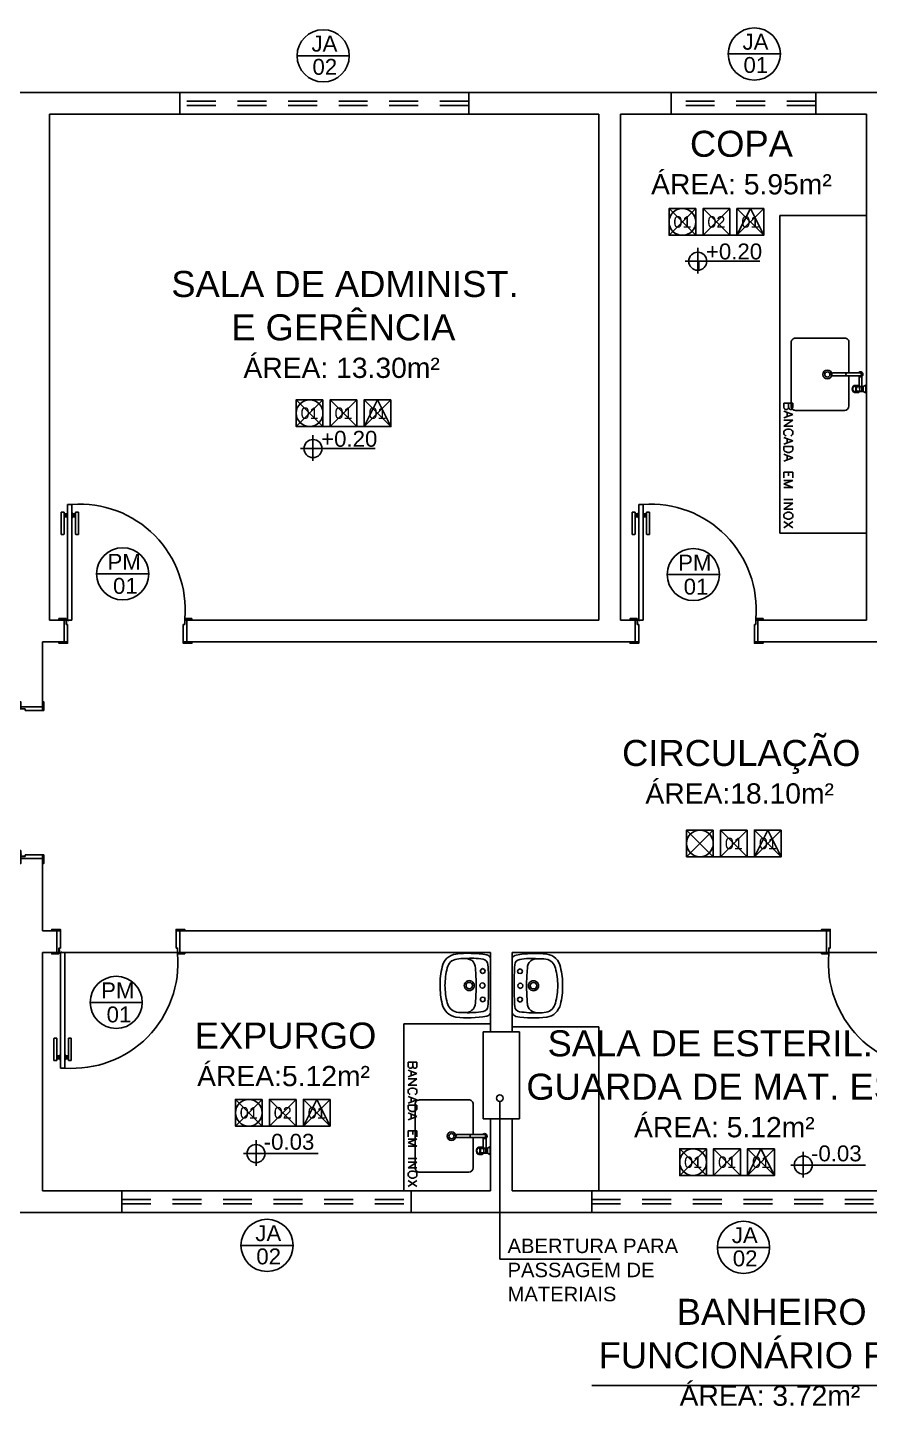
# Model space of a CAD drawing. Header units: millimetres. Extents: x 2125 to 3408, y 1171 to 1686.
# Drawn here: x 2931.75 to 2937.57, y 1525.82 to 1535.48 of the extents above; entities that cross this region are included whole.
import ezdxf
from ezdxf.enums import TextEntityAlignment as Align

# ---------------------------------------------------------------- set-up
doc = ezdxf.new("R2010")
doc.units = ezdxf.units.MM
doc.linetypes.add('CONTORNO_QUADRO_T', pattern=[0.35, 0.2, -0.15])
for name, color, linetype in [('APCOZ', 7, 'Continuous'), ('APCOZ-I', 251, 'Continuous'), ('at_Entity', 7, 'Continuous'), ('cotas', 7, 'Continuous'), ('ESQUADRIA', 3, 'Continuous'), ('ESQUADRIAS', 7, 'Continuous'), ('Esquadrias portas', 7, 'Continuous'), ('JANELA2', 1, 'Continuous'), ('Layout_Equipamentos', 7, 'Continuous'), ('PAREDE', 4, 'Continuous'), ('soleira piso', 7, 'Continuous'), ('TEXTO01', 7, 'Continuous'), ('TEXTO02', 3, 'Continuous'), ('TEXTO03', 2, 'Continuous'), ('TEXTO_ESP_FORRO', 62, 'Continuous'), ('TEXTO_ESP_PAREDES', 10, 'Continuous'), ('TEXTO_ESP_PISO', 150, 'Continuous')]:
    doc.layers.add(name, color=color, linetype=linetype)
doc.styles.add('ARIAL', font='sanss___.ttf')
doc.styles.add('TEXTO1', font='swissko.ttf', dxfattribs={"width": 0.6, "height": 0.1})

# ---------------------------------------------------------------- blocks, each defined once
blk = doc.blocks.new('P80_02')
at = {"layer": 'ESQUADRIAS', "color": 2}
for p, q in [((0.025, 0.075), (0.025, 0.875)), ((0.025, 0.875), (0.055, 0.875)), ((0.055, 0.875), (0.055, 0.075)), ((0.055, 0.075), (0.025, 0.075))]:
    blk.add_line(p, q, dxfattribs=at)
at = {"layer": 'ESQUADRIAS', "color": 3, "linetype": 'Continuous'}
for p, q in [((-0.02, 0.6698), (-0.02, 0.8215)), ((0, 0.8215), (0, 0.6698)), ((0.023, 0.78), (0.023, 0.82)), ((0.057, 0.78), (0.057, 0.82)), ((0.08, 0.8215), (0.08, 0.6698)), ((0.1, 0.6698), (0.1, 0.8215)), ((-0.0035, 0.6668), (-0.0175, 0.6668)), ((0.0835, 0.6668), (0.0975, 0.6668))]:
    blk.add_line(p, q, dxfattribs=at)
at = {"layer": 'ESQUADRIAS', "color": 3}
for p, q in [((0, 0.8215), (-0.02, 0.8215)), ((0, 0.81), (0.023, 0.81)), ((0, 0.8), (0.023, 0.8)), ((0, 0.79), (0.023, 0.79)), ((0.023, 0.82), (0.025, 0.82)), ((0.023, 0.78), (0.025, 0.78)), ((0.057, 0.82), (0.055, 0.82)), ((0.057, 0.78), (0.055, 0.78)), ((0.08, 0.81), (0.057, 0.81)), ((0.08, 0.8), (0.057, 0.8)), ((0.08, 0.79), (0.057, 0.79)), ((0.08, 0.8215), (0.1, 0.8215))]:
    blk.add_line(p, q, dxfattribs=at)
at = {"layer": 'ESQUADRIAS'}
for p, q in [((0.0165, 0.0585), (0.0165, 0.0615)), ((0.0315, 0.0735), (0.0285, 0.0735))]:
    blk.add_line(p, q, dxfattribs=at)
at = {"layer": 'ESQUADRIAS', "color": 3}
for points in [[(0.015, 0.085), (-0.035, 0.085), (-0.035, 0.075), (0.015, 0.075)], [(0.885, 0.085), (0.835, 0.085), (0.835, 0.075), (0.885, 0.075)], [(0.025, -0.075), (0, -0.075), (-0.035, -0.075), (-0.035, -0.085), (0.025, -0.085)], [(0.885, -0.075), (0.825, -0.075), (0.825, -0.085), (0.885, -0.085)]]:
    blk.add_lwpolyline(points, close=True, dxfattribs=at)
at = {"layer": 'ESQUADRIAS', "color": 2}
for points in [[(0.025, 0.045), (0.015, 0.045), (0.015, 0.075), (0, 0.075), (0, -0.075), (0.025, -0.075)], [(0.825, 0.045), (0.835, 0.045), (0.835, 0.075), (0.85, 0.075), (0.85, -0.075), (0.825, -0.075)]]:
    blk.add_lwpolyline(points, close=True, dxfattribs=at)
at = {"layer": 'ESQUADRIAS', "color": 1}
for points in [[(0.016, 0.0705, -0.236068), (0.015, 0.0725), (0.015, 0.07), (0.015, 0.05), (0.016, 0.05)], [(0.0195, 0.074, 0.236068), (0.0175, 0.075), (0.02, 0.075), (0.04, 0.075), (0.04, 0.074)]]:
    blk.add_lwpolyline(points, format="xyb", close=True, dxfattribs=at)
at = {"layer": 'ESQUADRIAS'}
for points in [[(0.0173, 0.0625), (0.0165, 0.0615), (0.016, 0.0615)], [(0.0173, 0.0575), (0.0165, 0.0585), (0.016, 0.0585)], [(0.0173, 0.0596), (0.0175, 0.0596), (0.0175, 0.0575), (0.0173, 0.0575), (0.0173, 0.0625), (0.0175, 0.0625), (0.0175, 0.0604), (0.0173, 0.0604)], [(0.0275, 0.0727), (0.0285, 0.0735), (0.0285, 0.074)], [(0.0304, 0.0727), (0.0304, 0.0725), (0.0325, 0.0725), (0.0325, 0.0727), (0.0275, 0.0727), (0.0275, 0.0725), (0.0296, 0.0725), (0.0296, 0.0727)], [(0.0325, 0.0727), (0.0315, 0.0735), (0.0315, 0.074)]]:
    blk.add_lwpolyline(points, dxfattribs=at)
at = {"layer": 'ESQUADRIAS', "color": 1}
blk.add_circle((0.0175, 0.0725), 0.0025, dxfattribs=at)
at = {"layer": 'ESQUADRIAS'}
blk.add_arc((0.1085, 0.1477), 0.7292, 355.06362, 94.20651, dxfattribs=at)
at = {"layer": 'ESQUADRIAS', "color": 3, "linetype": 'Continuous'}
for centre, start, end in [((-0.017, 0.6698), 180, 260.53768), ((-0.003, 0.6698), 260.53768, 360), ((0.083, 0.6698), 180, 279.46232), ((0.097, 0.6698), 279.46232, 0)]:
    blk.add_arc(centre, 0.003, start, end, dxfattribs=at)
blk = doc.blocks.new('new block2')
at = {"layer": 'ESQUADRIAS', "color": 2}
for p, q in [((-0.09, 1.16), (-0.09, 0.16)), ((-0.09, 1.16), (-0.06, 1.16)), ((-0.06, 0.16), (-0.06, 1.16)), ((-0.09, 0.16), (-0.06, 0.16))]:
    blk.add_line(p, q, dxfattribs=at)
at = {"layer": 'ESQUADRIAS', "color": 3, "linetype": 'Continuous'}
for p, q in [((-0.135, 0.9598), (-0.135, 1.1115)), ((-0.115, 1.1115), (-0.115, 0.9598)), ((-0.092, 1.07), (-0.092, 1.11)), ((-0.058, 1.07), (-0.058, 1.11)), ((-0.035, 1.1115), (-0.035, 0.9598)), ((-0.015, 0.9598), (-0.015, 1.1115)), ((-0.1185, 0.9568), (-0.1325, 0.9568)), ((-0.0315, 0.9568), (-0.0175, 0.9568))]:
    blk.add_line(p, q, dxfattribs=at)
at = {"layer": 'ESQUADRIAS', "color": 3}
for p, q in [((-0.115, 1.1115), (-0.135, 1.1115)), ((-0.115, 1.1), (-0.092, 1.1)), ((-0.115, 1.09), (-0.092, 1.09)), ((-0.115, 1.08), (-0.092, 1.08)), ((-0.092, 1.11), (-0.09, 1.11)), ((-0.092, 1.07), (-0.09, 1.07)), ((-0.058, 1.11), (-0.06, 1.11)), ((-0.058, 1.07), (-0.06, 1.07)), ((-0.035, 1.1), (-0.058, 1.1)), ((-0.035, 1.09), (-0.058, 1.09)), ((-0.035, 1.08), (-0.058, 1.08)), ((-0.035, 1.1115), (-0.015, 1.1115))]:
    blk.add_line(p, q, dxfattribs=at)
at = {"layer": 'ESQUADRIAS'}
for p, q in [((-0.0665, 0.1585), (-0.0635, 0.1585)), ((-0.0515, 0.1435), (-0.0515, 0.1465))]:
    blk.add_line(p, q, dxfattribs=at)
at = {"layer": 'ESQUADRIAS', "color": 3}
for points in [[(-1.12, 0.17), (-1.07, 0.17), (-1.07, 0.16), (-1.12, 0.16)], [(-0.05, 0.17), (0, 0.17), (0, 0.16), (-0.05, 0.16)], [(-1.12, 0.01), (-1.06, 0.01), (-1.06, 0), (-1.12, 0)], [(-0.06, 0.01), (-0.035, 0.01), (0, 0.01), (0, 0), (-0.06, 0)]]:
    blk.add_lwpolyline(points, close=True, dxfattribs=at)
at = {"layer": 'ESQUADRIAS', "color": 2}
for points in [[(-1.06, 0.13), (-1.07, 0.13), (-1.07, 0.16), (-1.085, 0.16), (-1.085, 0.01), (-1.06, 0.01)], [(-0.06, 0.13), (-0.05, 0.13), (-0.05, 0.16), (-0.035, 0.16), (-0.035, 0.01), (-0.06, 0.01)]]:
    blk.add_lwpolyline(points, close=True, dxfattribs=at)
at = {"layer": 'ESQUADRIAS', "color": 1}
for points in [[(-0.0545, 0.159, -0.236068), (-0.0525, 0.16), (-0.055, 0.16), (-0.075, 0.16), (-0.075, 0.159)], [(-0.051, 0.1555, 0.236068), (-0.05, 0.1575), (-0.05, 0.155), (-0.05, 0.135), (-0.051, 0.135)]]:
    blk.add_lwpolyline(points, format="xyb", close=True, dxfattribs=at)
at = {"layer": 'ESQUADRIAS'}
for points in [[(-0.0675, 0.1577), (-0.0665, 0.1585), (-0.0665, 0.159)], [(-0.0654, 0.1577), (-0.0654, 0.1575), (-0.0675, 0.1575), (-0.0675, 0.1577), (-0.0625, 0.1577), (-0.0625, 0.1575), (-0.0646, 0.1575), (-0.0646, 0.1577)], [(-0.0625, 0.1577), (-0.0635, 0.1585), (-0.0635, 0.159)], [(-0.0523, 0.1446), (-0.0525, 0.1446), (-0.0525, 0.1425), (-0.0523, 0.1425), (-0.0523, 0.1475), (-0.0525, 0.1475), (-0.0525, 0.1454), (-0.0523, 0.1454)], [(-0.0523, 0.1475), (-0.0515, 0.1465), (-0.051, 0.1465)], [(-0.0523, 0.1425), (-0.0515, 0.1435), (-0.051, 0.1435)]]:
    blk.add_lwpolyline(points, dxfattribs=at)
at = {"layer": 'ESQUADRIAS', "color": 1}
blk.add_circle((-0.0525, 0.1575), 0.0025, dxfattribs=at)
at = {"layer": 'ESQUADRIAS', "color": 3, "linetype": 'Continuous'}
for centre, start, end in [((-0.132, 0.9598), 180, 260.53768), ((-0.118, 0.9598), 260.53768, 360), ((-0.032, 0.9598), 180, 279.46232), ((-0.018, 0.9598), 279.46232, 0)]:
    blk.add_arc(centre, 0.003, start, end, dxfattribs=at)
at = {"layer": 'Esquadrias portas'}
blk.add_arc((-0.0469, 0.1373), 1.0236, 92.41211, 178.17437, dxfattribs=at)
blk = doc.blocks.new('new block4')
at = {"layer": 'TEXTO01'}
h = blk.add_hatch(dxfattribs=at)
h.set_pattern_fill('ANGLE', color=256)
h.set_pattern_definition([(0, (-2260.456, -913.906), (0, 6.985), [5.08, -1.905]), (90, (-2260.456, -913.906), (-6.985, 4e-16), [5.08, -1.905])])
h.paths.add_polyline_path([(0, 0), (0, -0.0624, 0.414214), (0.0624, 0)])
h.paths.add_polyline_path([(0, 0), (0, 0.0624, 0.414214), (-0.0624, 0)])
for q in [(-0.0862, 0), (0, 0.093), (0.4292, 0), (0, -0.0852)]:
    blk.add_line((0, 0), q, dxfattribs=at)
blk.add_circle((0, 0), 0.0624, dxfattribs=at)
blk = doc.blocks.new('new block12')
at = {"layer": 'at_Entity', "color": 0}
for p, q in [((-0.1904, 0), (0, 0)), ((-0.1143, 0.055), (-0.1079, 0.0656)), ((-0.1079, 0.0423), (-0.1143, 0.055)), ((-0.1079, 0.0656), (-0.0973, 0.0719)), ((-0.0973, 0.036), (-0.1079, 0.0423)), ((-0.0973, 0.0719), (-0.0846, 0.0656)), ((-0.0846, 0.0423), (-0.0973, 0.036)), ((-0.0846, 0.0656), (-0.0804, 0.055)), ((-0.0804, 0.055), (-0.0846, 0.0423)), ((-0.0635, 0), (0.1248, 0)), ((0, 0), (0.1926, 0)), ((0.0825, 0.055), (0.0868, 0.0656)), ((0.0868, 0.0423), (0.0825, 0.055)), ((0.0868, 0.0656), (0.0995, 0.0719)), ((0.0995, 0.036), (0.0868, 0.0423)), ((0.0995, 0.0719), (0.11, 0.0656)), ((0.11, 0.0423), (0.0995, 0.036)), ((0.11, 0.0656), (0.1164, 0.055)), ((0.1164, 0.055), (0.11, 0.0423))]:
    blk.add_line(p, q, dxfattribs=at)
for centre, radius, start, end in [((-0.1037, 0.2192), 0.1175, 102.51398, 169.94425), ((-0.1021, 0.2163), 0.0847, 102.94607, 167.28087), ((-0.0119, -0.1249), 0.4735, 88.69805, 104.42194), ((0.0138, -0.2613), 0.5766, 91.35244, 103.5038), ((0.0099, -0.1255), 0.4741, 75.63679, 91.34148), ((-0.0133, -0.2572), 0.5725, 76.4579, 88.69664), ((0.1052, 0.222), 0.0784, 8.41938, 78.38368), ((0.1075, 0.2249), 0.1107, 7.71962, 79.59246), ((0.5296, 0.1532), 0.7539, 173.41338, 189.69292), ((0.1228, 0.188), 0.311, 171.32208, 181.82646), ((-0.1329, 0.1882), 0.3189, 357.99462, 8.16964), ((-0.5309, 0.1535), 0.7531, 350.27914, 6.57653), ((0.4249, 0.1494), 0.6136, 177.32306, 189.24154), ((-0.1166, 0.1739), 0.0716, 176.60246, 219.59969), ((-0.1209, 0.1714), 0.0667, 220.34381, 269.44866), ((0.0021, 1.5743), 1.4748, 265.18956, 269.93912), ((-0.0011, 0.1471), 0.0349, 150.00315, 209.99685), ((-0.0011, 0.1471), 0.0349, 90, 149.99293), ((-0.0011, 0.1471), 0.0349, 209.99676, 269.99928), ((-0.0011, 0.1471), 0.0222, 90, 180), ((-0.0011, 0.1471), 0.0222, 180, 270), ((-0.0011, 0.1471), 0.0349, 29.99676, 89.99928), ((-0.0011, 0.1471), 0.0222, 360, 90), ((-0.0011, 0.1471), 0.0222, 270.00968, 360), ((-0.0011, 0.1471), 0.0349, 270, 329.99293), ((-0.001, 1.4521), 1.3526, 270.02076, 275.09507), ((-0.0011, 0.1471), 0.0349, 330.00315, 29.99685), ((0.1226, 0.1679), 0.0631, 266.77318, 320.7547), ((0.1078, 0.1732), 0.0781, 324.65246, 2.83944), ((-0.2623, 0.1317), 0.4504, 349.78202, 5.79718), ((-0.1647, 0.0446), 0.0522, 200.54167, 238.93005), ((-0.1427, 0.0567), 0.0385, 188.75581, 265.61268), ((-0.0074, 1.7284), 1.7156, 265.3753, 270.21026), ((-0.0011, 0.0561), 0.018, 150.01278, 209.98722), ((-0.0011, 0.0561), 0.018, 90, 150.03984), ((-0.0011, 0.0561), 0.018, 210.01908, 270.03665), ((-0.001, 0.0561), 0.018, 30.01908, 90.03665), ((-0.0011, 0.0561), 0.018, 270, 330.03984), ((-0.0011, 1.8918), 1.879, 270, 274.41438), ((-0.0011, 0.0561), 0.018, 330.01278, 29.98722), ((0.1414, 0.0585), 0.0402, 273.11398, 350.39284), ((0.1736, 0.034), 0.0386, 297.86727, 348.56925)]:
    blk.add_arc(centre, radius, start, end, dxfattribs=at)
blk = doc.blocks.new('Esp_Pis_Par_For_Esc100')
at = {"layer": 'DEFPOINTS'}
for p, q in [((0, 0.37), (0.37, 0)), ((0.37, 0.37), (0, 0)), ((0.47, 0.37), (0.84, 0)), ((0.84, 0.37), (0.47, 0)), ((0.94, 0.37), (1.31, 0)), ((1.31, 0.37), (0.94, 0)), ((0.47, 0), (0.37, 0)), ((0.94, 0), (0.84, 0))]:
    blk.add_line(p, q, dxfattribs=at)
for points in [[(0.37, 0.37), (0.37, 0), (0, 0), (0, 0.37)], [(1.31, 0.37), (1.31, 0), (0.94, 0), (0.94, 0.37)]]:
    blk.add_lwpolyline(points, close=True, dxfattribs=at)
at = {"layer": 'TEXTO_ESP_FORRO'}
blk.add_lwpolyline([(0.94, 0), (1.125, 0.37), (1.31, 0)], close=True, dxfattribs=at)
at = {"layer": 'TEXTO_ESP_PAREDES'}
blk.add_lwpolyline([(0.84, 0.37), (0.84, 0), (0.47, 0), (0.47, 0.37)], close=True, dxfattribs=at)
at = {"layer": 'TEXTO_ESP_PISO'}
blk.add_circle((0.185, 0.185), 0.185, dxfattribs=at)
at = {"layer": 'TEXTO_ESP_FORRO', "color": 3, "linetype": 'ByBlock', "style": 'ARIAL', "text_generation_flag": 6}
blk.add_attdef('FOR', text='', height=0.16, rotation=180, dxfattribs=at).set_placement((1.125, 0.185), align=Align.MIDDLE_CENTER)
at = {"layer": 'TEXTO_ESP_PAREDES', "color": 3, "linetype": 'ByBlock', "ltscale": 0.0001, "style": 'ARIAL', "text_generation_flag": 6}
blk.add_attdef('PAR', text='', height=0.16, rotation=180, dxfattribs=at).set_placement((0.655, 0.185), align=Align.MIDDLE_CENTER)
at = {"layer": 'TEXTO_ESP_PISO', "color": 3, "linetype": 'ByBlock', "style": 'ARIAL', "text_generation_flag": 6}
blk.add_attdef('PIS', text='', height=0.16, rotation=180, dxfattribs=at).set_placement((0.185, 0.185), align=Align.MIDDLE_CENTER)

msp = doc.modelspace()

# ---------------------------------------------------------------- hatches: boundary and pattern name
at = {"layer": 'TEXTO01'}
h = msp.add_hatch(dxfattribs=at)
h.set_pattern_fill('ANGLE', color=256)
h.set_pattern_definition([(0, (649.8535, 645.468), (0, 6.985), [5.08, -1.905]), (90, (649.8535, 645.468), (-6.985, 4e-16), [5.08, -1.905])])
h.paths.add_polyline_path([(2935.0338, 1528.0735, 1), (2934.9882, 1528.0735, 1)])

# ---------------------------------------------------------------- linework, layer by layer
for p in [(2935.0114, 1528.0506), (2935.7071, 1526.9599)]:
    msp.add_line(p, (2935.0114, 1526.9599))
for points in [[(2909.9467, 1523.431), (2907.7936, 1523.431), (2907.7936, 1535.031), (2941.0467, 1535.031), (2941.0467, 1525.831), (2938.1967, 1525.831), (2938.1967, 1527.281)], [(2909.9467, 1523.431), (2907.7936, 1523.431), (2907.7936, 1535.031), (2941.0467, 1535.031), (2941.0467, 1519.631), (2920.0967, 1519.631), (2920.0967, 1525.431), (2909.9467, 1525.431), (2909.9467, 1523.431)]]:
    msp.add_lwpolyline(points)
at = {"layer": 'APCOZ'}
for p, q in [((2937.4919, 1533.0911), (2937.3209, 1533.0911)), ((2937.4919, 1533.0711), (2937.3209, 1533.0711)), ((2937.496, 1533.067), (2937.496, 1533.0023)), ((2937.516, 1533.067), (2937.516, 1532.9972)), ((2937.4669, 1533.0046), (2937.4886, 1533.0046)), ((2937.5252, 1532.9972), (2937.516, 1532.9972)), ((2937.5252, 1532.9972), (2937.5467, 1533.008)), ((2937.4669, 1532.9546), (2937.4886, 1532.9546)), ((2937.5252, 1532.962), (2937.5011, 1532.962)), ((2937.5252, 1532.962), (2937.5467, 1532.9512)), ((2934.8919, 1527.8208), (2934.7209, 1527.8208)), ((2934.8919, 1527.8008), (2934.7209, 1527.8008)), ((2934.896, 1527.7968), (2934.896, 1527.732)), ((2934.916, 1527.7968), (2934.916, 1527.7269)), ((2934.8669, 1527.7343), (2934.8886, 1527.7343)), ((2934.8669, 1527.6843), (2934.8886, 1527.6843)), ((2934.9252, 1527.6917), (2934.9011, 1527.6917)), ((2934.9252, 1527.7269), (2934.916, 1527.7269)), ((2934.9252, 1527.7269), (2934.9467, 1527.7377)), ((2934.9252, 1527.6917), (2934.9467, 1527.681))]:
    msp.add_line(p, q, dxfattribs=at)
at = {"layer": 'APCOZ', "linetype": 'Continuous'}
for points in [[(2937.4665, 1533.0046, 0), (2937.4633, 1533.0041, 0), (2937.4603, 1533.0027, 0), (2937.4574, 1533.0006, 0), (2937.4549, 1532.9978, 0), (2937.4528, 1532.9945, 0), (2937.4511, 1532.9906, 0), (2937.45, 1532.9863, 0), (2937.4494, 1532.9819, 0), (2937.4494, 1532.9773, 0), (2937.45, 1532.9729, 0), (2937.4511, 1532.9686, 0), (2937.4528, 1532.9648, 0), (2937.4549, 1532.9614, 0), (2937.4574, 1532.9586, 0), (2937.4603, 1532.9565, 0), (2937.4633, 1532.9551, 0), (2937.4665, 1532.9546, 0)], [(2937.496, 1533.0023, 0), (2937.4946, 1533.0031, 0), (2937.4931, 1533.0038, 0), (2937.4916, 1533.0042, 0), (2937.4901, 1533.0045, 0), (2937.4886, 1533.0046, 0)], [(2937.4886, 1532.9546, 0), (2937.4913, 1532.9549, 0), (2937.494, 1532.9558, 0), (2937.4966, 1532.9574, 0), (2937.499, 1532.9594, 0), (2937.5011, 1532.962, 0)], [(2934.8665, 1527.7343, 0), (2934.8633, 1527.7338, 0), (2934.8603, 1527.7325, 0), (2934.8574, 1527.7304, 0), (2934.8549, 1527.7276, 0), (2934.8528, 1527.7242, 0), (2934.8511, 1527.7203, 0), (2934.85, 1527.7161, 0), (2934.8494, 1527.7116, 0), (2934.8494, 1527.7071, 0), (2934.85, 1527.7026, 0), (2934.8511, 1527.6984, 0), (2934.8528, 1527.6945, 0), (2934.8549, 1527.6911, 0), (2934.8574, 1527.6883, 0), (2934.8603, 1527.6862, 0), (2934.8633, 1527.6849, 0), (2934.8665, 1527.6844, 0)], [(2934.896, 1527.732, 0), (2934.8946, 1527.7328, 0), (2934.8931, 1527.7335, 0), (2934.8916, 1527.734, 0), (2934.8901, 1527.7343, 0), (2934.8886, 1527.7343, 0)], [(2934.8886, 1527.6843, 0), (2934.8913, 1527.6847, 0), (2934.894, 1527.6856, 0), (2934.8966, 1527.6871, 0), (2934.899, 1527.6892, 0), (2934.9011, 1527.6917, 0)]]:
    msp.add_polyline3d(points, dxfattribs=at)
at = {"layer": 'APCOZ'}
for centre, radius, start, end in [((2937.316, 1533.0811), 0.0112, 63.72082, 296.27918), ((2937.506, 1533.0811), 0.0173, 125.4187, 144.58128), ((2937.506, 1533.0811), 0.0173, 215.41872, 234.5813), ((2937.506, 1533.0811), 0.0173, 54.5813, 125.4187), ((2937.506, 1533.0811), 0.0173, 305.4187, 54.5813), ((2934.716, 1527.8108), 0.0112, 63.72082, 296.27918), ((2934.906, 1527.8108), 0.0173, 125.4187, 144.58128), ((2934.906, 1527.8108), 0.0173, 215.41872, 234.5813), ((2934.906, 1527.8108), 0.0173, 54.5813, 125.4187), ((2934.906, 1527.8108), 0.0173, 305.4187, 54.5813)]:
    msp.add_arc(centre, radius, start, end, dxfattribs=at)
at = {"layer": 'APCOZ-I'}
for p, q in [((2937.3209, 1533.0911), (2937.316, 1533.0911)), ((2937.3209, 1533.0711), (2937.316, 1533.0711)), ((2937.5096, 1533.0911), (2937.4919, 1533.0911)), ((2937.5096, 1533.0711), (2937.4919, 1533.0711)), ((2937.4807, 1532.9953), (2937.5021, 1532.9953)), ((2937.516, 1532.9972), (2937.5011, 1532.9972)), ((2937.5252, 1532.962), (2937.5252, 1532.9972)), ((2937.4807, 1532.964), (2937.5021, 1532.964)), ((2934.7209, 1527.8208), (2934.716, 1527.8208)), ((2934.7209, 1527.8008), (2934.716, 1527.8008)), ((2934.9096, 1527.8208), (2934.8919, 1527.8208)), ((2934.9096, 1527.8008), (2934.8919, 1527.8008)), ((2934.8807, 1527.725), (2934.9021, 1527.725)), ((2934.8807, 1527.6937), (2934.9021, 1527.6937)), ((2934.916, 1527.7269), (2934.9011, 1527.7269)), ((2934.9252, 1527.6917), (2934.9252, 1527.7269))]:
    msp.add_line(p, q, dxfattribs=at)
at = {"layer": 'APCOZ-I', "linetype": 'Continuous'}
for points in [[(2937.4633, 1532.9601, 0), (2937.4655, 1532.9605, 0), (2937.4676, 1532.9617, 0), (2937.4694, 1532.9636, 0), (2937.4711, 1532.9662, 0), (2937.4724, 1532.9693, 0), (2937.4734, 1532.9728, 0), (2937.4739, 1532.9767, 0), (2937.474, 1532.9806, 0), (2937.4737, 1532.9845, 0), (2937.4729, 1532.9882, 0), (2937.4718, 1532.9915, 0), (2937.4703, 1532.9944, 0), (2937.4685, 1532.9966, 0), (2937.4665, 1532.9982, 0), (2937.4644, 1532.999, 0), (2937.4623, 1532.999, 0), (2937.4601, 1532.9982, 0), (2937.4582, 1532.9966, 0), (2937.4564, 1532.9944, 0), (2937.4549, 1532.9915, 0), (2937.4537, 1532.9882, 0), (2937.453, 1532.9845, 0), (2937.4527, 1532.9806, 0), (2937.4528, 1532.9767, 0), (2937.4533, 1532.9728, 0), (2937.4543, 1532.9693, 0), (2937.4556, 1532.9662, 0), (2937.4572, 1532.9636, 0), (2937.4591, 1532.9617, 0), (2937.4612, 1532.9605, 0), (2937.4633, 1532.9601, 0)], [(2937.4801, 1532.9962, 0), (2937.478, 1532.9991, 0), (2937.4755, 1533.0015, 0), (2937.4728, 1533.0032, 0), (2937.4699, 1533.0042, 0), (2937.4669, 1533.0046, 0)], [(2937.5011, 1532.9972, 0), (2937.5002, 1532.9984, 0), (2937.4992, 1532.9995, 0), (2937.4982, 1533.0006, 0), (2937.4971, 1533.0015, 0), (2937.496, 1533.0023, 0)], [(2937.5018, 1532.996, 0), (2937.5017, 1532.9963, 0), (2937.5015, 1532.9965, 0), (2937.5014, 1532.9967, 0), (2937.5012, 1532.997, 0), (2937.5011, 1532.9972, 0)], [(2937.4665, 1532.9546, 0), (2937.4695, 1532.9549, 0), (2937.4725, 1532.9559, 0), (2937.4753, 1532.9576, 0), (2937.4779, 1532.96, 0), (2937.4801, 1532.963, 0)], [(2937.5011, 1532.962, 0), (2937.5012, 1532.9622, 0), (2937.5014, 1532.9625, 0), (2937.5015, 1532.9627, 0), (2937.5017, 1532.9629, 0), (2937.5018, 1532.9632, 0)], [(2934.8633, 1527.6899, 0), (2934.8655, 1527.6903, 0), (2934.8676, 1527.6915, 0), (2934.8694, 1527.6934, 0), (2934.8711, 1527.6959, 0), (2934.8724, 1527.699, 0), (2934.8734, 1527.7026, 0), (2934.8739, 1527.7064, 0), (2934.874, 1527.7103, 0), (2934.8737, 1527.7142, 0), (2934.8729, 1527.7179, 0), (2934.8718, 1527.7213, 0), (2934.8703, 1527.7241, 0), (2934.8685, 1527.7264, 0), (2934.8665, 1527.7279, 0), (2934.8644, 1527.7287, 0), (2934.8623, 1527.7287, 0), (2934.8601, 1527.7279, 0), (2934.8582, 1527.7264, 0), (2934.8564, 1527.7241, 0), (2934.8549, 1527.7213, 0), (2934.8537, 1527.7179, 0), (2934.853, 1527.7142, 0), (2934.8527, 1527.7103, 0), (2934.8528, 1527.7064, 0), (2934.8533, 1527.7026, 0), (2934.8543, 1527.699, 0), (2934.8556, 1527.6959, 0), (2934.8572, 1527.6934, 0), (2934.8591, 1527.6915, 0), (2934.8612, 1527.6903, 0), (2934.8633, 1527.6899, 0)], [(2934.8665, 1527.6844, 0), (2934.8695, 1527.6846, 0), (2934.8725, 1527.6856, 0), (2934.8753, 1527.6873, 0), (2934.8779, 1527.6897, 0), (2934.8801, 1527.6927, 0)], [(2934.8801, 1527.726, 0), (2934.878, 1527.7289, 0), (2934.8755, 1527.7312, 0), (2934.8728, 1527.7329, 0), (2934.8699, 1527.734, 0), (2934.8669, 1527.7343, 0)], [(2934.9011, 1527.7269, 0), (2934.9002, 1527.7282, 0), (2934.8992, 1527.7293, 0), (2934.8982, 1527.7303, 0), (2934.8971, 1527.7312, 0), (2934.896, 1527.732, 0)], [(2934.9018, 1527.7258, 0), (2934.9017, 1527.726, 0), (2934.9015, 1527.7262, 0), (2934.9014, 1527.7265, 0), (2934.9012, 1527.7267, 0), (2934.9011, 1527.7269, 0)], [(2934.9011, 1527.6917, 0), (2934.9012, 1527.692, 0), (2934.9014, 1527.6922, 0), (2934.9015, 1527.6924, 0), (2934.9017, 1527.6927, 0), (2934.9018, 1527.6929, 0)]]:
    msp.add_polyline3d(points, dxfattribs=at)
at = {"layer": 'APCOZ-I'}
for centre, radius, start, end in [((2937.316, 1533.0811), 0.01, 90, 270), ((2937.3825, 1533.0811), 0.0233, 334.55551, 25.44449), ((2937.506, 1533.0811), 0.0173, 234.5813, 305.4187), ((2937.506, 1533.0811), 0.0126, 232.25181, 127.74819), ((2937.4886, 1533.0811), 0.0233, 334.55551, 25.44449), ((2937.5103, 1532.9796), 0.0335, 153.97489, 206.02511), ((2937.4784, 1532.9952), 0.002, 333.97489, 32.15591), ((2937.5549, 1532.9796), 0.0549, 164.31395, 195.68605), ((2937.5001, 1532.995), 0.002, 344.31395, 31.56748), ((2937.5962, 1532.9796), 0.0816, 167.53823, 192.46177), ((2937.8219, 1532.9796), 0.2786, 174.37523, 185.62477), ((2937.4784, 1532.964), 0.002, 327.84409, 26.02511), ((2937.5001, 1532.9642), 0.002, 328.43251, 15.68606), ((2934.716, 1527.8108), 0.01, 90, 270), ((2934.7825, 1527.8108), 0.0233, 334.55551, 25.44449), ((2934.906, 1527.8108), 0.0173, 234.5813, 305.4187), ((2934.906, 1527.8108), 0.0126, 232.25181, 127.74819), ((2934.8886, 1527.8108), 0.0233, 334.55551, 25.44449), ((2934.9103, 1527.7093), 0.0335, 153.97489, 206.02511), ((2934.8784, 1527.7249), 0.002, 333.97489, 32.15591), ((2934.8784, 1527.6938), 0.002, 327.84409, 26.02511), ((2934.9549, 1527.7093), 0.0549, 164.31395, 195.68605), ((2934.9001, 1527.7247), 0.002, 344.31395, 31.56748), ((2934.9001, 1527.694), 0.002, 328.43251, 15.68606), ((2934.9962, 1527.7093), 0.0816, 167.53823, 192.46177), ((2935.2219, 1527.7093), 0.2786, 174.37523, 185.62477)]:
    msp.add_arc(centre, radius, start, end, dxfattribs=at)
at = {"layer": 'at_Entity', "color": 0}
for p, q in [((2937.5467, 1534.181), (2936.9479, 1534.181)), ((2936.9479, 1531.981), (2936.9479, 1534.181)), ((2937.0262, 1532.8612), (2937.0262, 1533.3014)), ((2937.0558, 1533.331), (2937.3965, 1533.331)), ((2937.4261, 1533.0911), (2937.4261, 1533.3014)), ((2937.4261, 1532.8612), (2937.4261, 1533.0711)), ((2936.9767, 1532.8531), (2936.9767, 1532.8806)), ((2936.9767, 1532.8806), (2937.0381, 1532.8806)), ((2937.0085, 1532.8531), (2937.0085, 1532.8806)), ((2937.0381, 1532.8806), (2937.0381, 1532.8531)), ((2936.9788, 1532.8447), (2936.9767, 1532.8531)), ((2936.9767, 1532.8256), (2937.0381, 1532.8023)), ((2937.0381, 1532.8023), (2936.9767, 1532.7791)), ((2936.9831, 1532.8404), (2936.9788, 1532.8447)), ((2936.9873, 1532.8383), (2936.9831, 1532.8404)), ((2936.9979, 1532.8383), (2936.9873, 1532.8383)), ((2937.0021, 1532.8404), (2936.9979, 1532.8383)), ((2936.9979, 1532.8171), (2936.9979, 1532.7875)), ((2937.0064, 1532.8447), (2937.0021, 1532.8404)), ((2937.0085, 1532.8531), (2937.0064, 1532.8447)), ((2937.0127, 1532.8447), (2937.0085, 1532.8531)), ((2937.0148, 1532.8404), (2937.0127, 1532.8447)), ((2937.0212, 1532.8383), (2937.0148, 1532.8404)), ((2937.0275, 1532.8383), (2937.0212, 1532.8383)), ((2937.0317, 1532.8404), (2937.0275, 1532.8383)), ((2937.036, 1532.8447), (2937.0317, 1532.8404)), ((2937.0381, 1532.8531), (2937.036, 1532.8447)), ((2937.0558, 1532.8316), (2937.3965, 1532.8316)), ((2936.9767, 1532.7642), (2937.0381, 1532.7642)), ((2937.0381, 1532.7642), (2936.9767, 1532.7219)), ((2936.9767, 1532.7219), (2937.0381, 1532.7219)), ((2936.9788, 1532.6902), (2936.9767, 1532.6838)), ((2936.9767, 1532.6838), (2936.9767, 1532.6711)), ((2936.9852, 1532.6944), (2936.9788, 1532.6902)), ((2936.9915, 1532.6986), (2936.9852, 1532.6944)), ((2937, 1532.7008), (2936.9915, 1532.6986)), ((2937.0148, 1532.7008), (2937, 1532.7008)), ((2937.0233, 1532.6986), (2937.0148, 1532.7008)), ((2937.0296, 1532.6944), (2937.0233, 1532.6986)), ((2937.036, 1532.6902), (2937.0296, 1532.6944)), ((2937.0381, 1532.6838), (2937.036, 1532.6902)), ((2937.0381, 1532.6711), (2937.0381, 1532.6838)), ((2936.9767, 1532.6711), (2936.9788, 1532.6648)), ((2936.9767, 1532.6436), (2937.0381, 1532.6204)), ((2937.0381, 1532.6204), (2936.9767, 1532.5971)), ((2936.9788, 1532.6648), (2936.9852, 1532.6584)), ((2936.9852, 1532.6584), (2936.9915, 1532.6563)), ((2936.9979, 1532.6352), (2936.9979, 1532.6055)), ((2937.0233, 1532.6563), (2937.0296, 1532.6584)), ((2937.0296, 1532.6584), (2937.036, 1532.6648)), ((2937.036, 1532.6648), (2937.0381, 1532.6711)), ((2936.9767, 1532.5823), (2937.0381, 1532.5823)), ((2936.9767, 1532.5611), (2936.9767, 1532.5823)), ((2936.9788, 1532.5526), (2936.9767, 1532.5611)), ((2936.9767, 1532.5294), (2937.0381, 1532.504)), ((2937.0381, 1532.504), (2936.9767, 1532.4807)), ((2936.9852, 1532.5463), (2936.9788, 1532.5526)), ((2936.9915, 1532.5442), (2936.9852, 1532.5463)), ((2937, 1532.5399), (2936.9915, 1532.5442)), ((2936.9979, 1532.5188), (2936.9979, 1532.4892)), ((2937.0148, 1532.5399), (2937, 1532.5399)), ((2937.0233, 1532.5442), (2937.0148, 1532.5399)), ((2937.0296, 1532.5463), (2937.0233, 1532.5442)), ((2937.036, 1532.5526), (2937.0296, 1532.5463)), ((2937.0381, 1532.5611), (2937.036, 1532.5526)), ((2937.0381, 1532.5823), (2937.0381, 1532.5611)), ((2936.9767, 1532.4045), (2937.0381, 1532.4045)), ((2936.9767, 1532.4045), (2936.9767, 1532.3643)), ((2937.0085, 1532.4045), (2937.0085, 1532.3791)), ((2937.0381, 1532.4045), (2937.0381, 1532.3643)), ((2936.9767, 1532.3474), (2937.0381, 1532.3474)), ((2937.0381, 1532.3474), (2936.9767, 1532.3241)), ((2936.9767, 1532.3241), (2937.0381, 1532.2987)), ((2937.0381, 1532.2987), (2936.9767, 1532.2987)), ((2937.0381, 1532.2141), (2936.9767, 1532.2141)), ((2936.9767, 1532.1887), (2937.0381, 1532.1887)), ((2937.0381, 1532.1887), (2936.9767, 1532.1485)), ((2936.9767, 1532.1485), (2937.0381, 1532.1485)), ((2936.9788, 1532.1146), (2936.9767, 1532.1083)), ((2936.9767, 1532.1083), (2936.9767, 1532.0977)), ((2936.9852, 1532.121), (2936.9788, 1532.1146)), ((2936.9915, 1532.1231), (2936.9852, 1532.121)), ((2937, 1532.1273), (2936.9915, 1532.1231)), ((2937.0148, 1532.1273), (2937, 1532.1273)), ((2937.0233, 1532.1231), (2937.0148, 1532.1273)), ((2937.0296, 1532.121), (2937.0233, 1532.1231)), ((2937.036, 1532.1146), (2937.0296, 1532.121)), ((2937.0381, 1532.1083), (2937.036, 1532.1146)), ((2937.0381, 1532.0977), (2937.0381, 1532.1083)), ((2936.9767, 1532.0977), (2936.9788, 1532.0913)), ((2937.0381, 1532.0617), (2936.9767, 1532.0194)), ((2937.0381, 1532.0194), (2936.9767, 1532.0617)), ((2936.9788, 1532.0913), (2936.9852, 1532.085)), ((2936.9852, 1532.085), (2936.9915, 1532.0829)), ((2936.9915, 1532.0829), (2937, 1532.0786)), ((2937, 1532.0786), (2937.0148, 1532.0786)), ((2937.0148, 1532.0786), (2937.0233, 1532.0829)), ((2937.0233, 1532.0829), (2937.0296, 1532.085)), ((2937.0296, 1532.085), (2937.036, 1532.0913)), ((2937.036, 1532.0913), (2937.0381, 1532.0977)), ((2937.5467, 1531.981), (2936.9479, 1531.981)), ((2934.3479, 1527.431), (2934.3479, 1528.5876)), ((2934.3767, 1528.2949), (2934.3767, 1528.3224)), ((2934.3767, 1528.3224), (2934.4381, 1528.3224)), ((2934.3788, 1528.2864), (2934.3767, 1528.2949)), ((2934.3767, 1528.2674), (2934.4381, 1528.2441)), ((2934.4381, 1528.2441), (2934.3767, 1528.2208)), ((2934.3831, 1528.2822), (2934.3788, 1528.2864)), ((2934.3873, 1528.2801), (2934.3831, 1528.2822)), ((2934.3979, 1528.2801), (2934.3873, 1528.2801)), ((2934.4021, 1528.2822), (2934.3979, 1528.2801)), ((2934.3979, 1528.2589), (2934.3979, 1528.2293)), ((2934.4064, 1528.2864), (2934.4021, 1528.2822)), ((2934.4085, 1528.2949), (2934.4064, 1528.2864)), ((2934.4085, 1528.2949), (2934.4085, 1528.3224)), ((2934.4127, 1528.2864), (2934.4085, 1528.2949)), ((2934.4148, 1528.2822), (2934.4127, 1528.2864)), ((2934.4212, 1528.2801), (2934.4148, 1528.2822)), ((2934.4275, 1528.2801), (2934.4212, 1528.2801)), ((2934.4317, 1528.2822), (2934.4275, 1528.2801)), ((2934.436, 1528.2864), (2934.4317, 1528.2822)), ((2934.4381, 1528.2949), (2934.436, 1528.2864)), ((2934.4381, 1528.3224), (2934.4381, 1528.2949)), ((2934.3767, 1528.206), (2934.4381, 1528.206)), ((2934.4381, 1528.206), (2934.3767, 1528.1637)), ((2934.3767, 1528.1637), (2934.4381, 1528.1637)), ((2934.3788, 1528.132), (2934.3767, 1528.1256)), ((2934.3767, 1528.1256), (2934.3767, 1528.1129)), ((2934.3767, 1528.1129), (2934.3788, 1528.1066)), ((2934.3767, 1528.0854), (2934.4381, 1528.0621)), ((2934.4381, 1528.0621), (2934.3767, 1528.0389)), ((2934.3852, 1528.1362), (2934.3788, 1528.132)), ((2934.3788, 1528.1066), (2934.3852, 1528.1002)), ((2934.3915, 1528.1404), (2934.3852, 1528.1362)), ((2934.3852, 1528.1002), (2934.3915, 1528.0981)), ((2934.4, 1528.1425), (2934.3915, 1528.1404)), ((2934.3979, 1528.077), (2934.3979, 1528.0473)), ((2934.4148, 1528.1425), (2934.4, 1528.1425)), ((2934.4233, 1528.1404), (2934.4148, 1528.1425)), ((2934.4296, 1528.1362), (2934.4233, 1528.1404)), ((2934.4233, 1528.0981), (2934.4296, 1528.1002)), ((2934.436, 1528.132), (2934.4296, 1528.1362)), ((2934.4296, 1528.1002), (2934.436, 1528.1066)), ((2934.4381, 1528.1256), (2934.436, 1528.132)), ((2934.436, 1528.1066), (2934.4381, 1528.1129)), ((2934.4381, 1528.1129), (2934.4381, 1528.1256)), ((2934.4558, 1528.0607), (2934.7965, 1528.0607)), ((2934.3767, 1528.024), (2934.4381, 1528.024)), ((2934.3767, 1528.0029), (2934.3767, 1528.024)), ((2934.3788, 1527.9944), (2934.3767, 1528.0029)), ((2934.3767, 1527.9711), (2934.4381, 1527.9458)), ((2934.3852, 1527.9881), (2934.3788, 1527.9944)), ((2934.3915, 1527.986), (2934.3852, 1527.9881)), ((2934.4, 1527.9817), (2934.3915, 1527.986)), ((2934.3979, 1527.9606), (2934.3979, 1527.9309)), ((2934.4148, 1527.9817), (2934.4, 1527.9817)), ((2934.4233, 1527.986), (2934.4148, 1527.9817)), ((2934.4296, 1527.9881), (2934.4233, 1527.986)), ((2934.4262, 1527.591), (2934.4262, 1528.0311)), ((2934.436, 1527.9944), (2934.4296, 1527.9881)), ((2934.4381, 1528.0029), (2934.436, 1527.9944)), ((2934.4381, 1528.024), (2934.4381, 1528.0029)), ((2934.8261, 1527.8208), (2934.8261, 1528.0311)), ((2934.4381, 1527.9458), (2934.3767, 1527.9225)), ((2934.3767, 1527.8463), (2934.4381, 1527.8463)), ((2934.3767, 1527.8463), (2934.3767, 1527.8061)), ((2934.3767, 1527.7892), (2934.4381, 1527.7892)), ((2934.4381, 1527.7892), (2934.3767, 1527.7659)), ((2934.3767, 1527.7659), (2934.4381, 1527.7405)), ((2934.4085, 1527.8463), (2934.4085, 1527.8209)), ((2934.4381, 1527.8463), (2934.4381, 1527.8061)), ((2934.8261, 1527.591), (2934.8261, 1527.8008)), ((2934.4381, 1527.7405), (2934.3767, 1527.7405)), ((2934.4381, 1527.6558), (2934.3767, 1527.6558)), ((2934.3767, 1527.6305), (2934.4381, 1527.6305)), ((2934.4381, 1527.6305), (2934.3767, 1527.5903)), ((2934.3767, 1527.5903), (2934.4381, 1527.5903)), ((2934.3915, 1527.5649), (2934.3852, 1527.5627)), ((2934.4, 1527.5691), (2934.3915, 1527.5649)), ((2934.4148, 1527.5691), (2934.4, 1527.5691)), ((2934.4233, 1527.5649), (2934.4148, 1527.5691)), ((2934.4296, 1527.5627), (2934.4233, 1527.5649)), ((2934.3788, 1527.5564), (2934.3767, 1527.55)), ((2934.3767, 1527.55), (2934.3767, 1527.5395)), ((2934.3767, 1527.5395), (2934.3788, 1527.5331)), ((2934.4381, 1527.5035), (2934.3767, 1527.4612)), ((2934.4381, 1527.4612), (2934.3767, 1527.5035)), ((2934.3852, 1527.5627), (2934.3788, 1527.5564)), ((2934.3788, 1527.5331), (2934.3852, 1527.5268)), ((2934.3852, 1527.5268), (2934.3915, 1527.5247)), ((2934.3915, 1527.5247), (2934.4, 1527.5204)), ((2934.4, 1527.5204), (2934.4148, 1527.5204)), ((2934.4148, 1527.5204), (2934.4233, 1527.5247)), ((2934.4233, 1527.5247), (2934.4296, 1527.5268)), ((2934.436, 1527.5564), (2934.4296, 1527.5627)), ((2934.4296, 1527.5268), (2934.436, 1527.5331)), ((2934.4381, 1527.55), (2934.436, 1527.5564)), ((2934.436, 1527.5331), (2934.4381, 1527.5395)), ((2934.4381, 1527.5395), (2934.4381, 1527.55)), ((2934.4558, 1527.5613), (2934.7965, 1527.5613))]:
    msp.add_line(p, q, dxfattribs=at)
for centre, radius, start, end in [((2937.055, 1533.3021), 0.0289, 88.51608, 181.48392), ((2937.3989, 1533.3038), 0.0273, 354.97241, 95.02759), ((2937.2769, 1533.0802), 0.0307, 90, 180), ((2937.2769, 1533.0802), 0.0307, 180, 270), ((2937.2769, 1533.0802), 0.018, 90, 180), ((2937.2769, 1533.0802), 0.018, 180, 270), ((2937.2769, 1533.0802), 0.0307, 360, 90), ((2937.2769, 1533.0802), 0.018, 360, 90), ((2937.2769, 1533.0802), 0.018, 270, 0), ((2937.2769, 1533.0802), 0.0307, 270, 0), ((2937.055, 1532.8605), 0.0289, 178.51591, 271.48409), ((2937.3954, 1532.8623), 0.0307, 270, 0), ((2934.455, 1528.0319), 0.0289, 88.51608, 181.48392), ((2934.7989, 1528.0335), 0.0273, 354.97241, 95.02759), ((2934.6769, 1527.81), 0.0307, 90, 180), ((2934.6769, 1527.81), 0.0307, 180, 270), ((2934.6769, 1527.81), 0.018, 90, 180), ((2934.6769, 1527.81), 0.018, 180, 270), ((2934.6769, 1527.81), 0.0307, 360, 90), ((2934.6769, 1527.81), 0.018, 360, 90), ((2934.6769, 1527.81), 0.018, 270, 0), ((2934.6769, 1527.81), 0.0307, 270, 0), ((2934.455, 1527.5902), 0.0289, 178.51591, 271.48409), ((2934.7954, 1527.592), 0.0307, 270, 0)]:
    msp.add_arc(centre, radius, start, end, dxfattribs=at)
at = {"layer": 'ESQUADRIA', "linetype": 'CONTORNO_QUADRO_T'}
for p, q in [((2934.7967, 1534.971), (2932.7967, 1534.971)), ((2934.7967, 1534.941), (2932.7967, 1534.941)), ((2937.1967, 1534.971), (2936.1967, 1534.971)), ((2937.1967, 1534.941), (2936.1967, 1534.941)), ((2932.3967, 1527.371), (2934.3967, 1527.371)), ((2932.3967, 1527.341), (2934.3967, 1527.341)), ((2935.6467, 1527.371), (2937.6467, 1527.371)), ((2935.6467, 1527.341), (2937.6467, 1527.341))]:
    msp.add_line(p, q, dxfattribs=at)
at = {"layer": 'JANELA2', "linetype": 'Continuous'}
for p, q in [((2932.7967, 1535.031), (2932.7967, 1534.881)), ((2934.7967, 1535.031), (2934.7967, 1534.881)), ((2936.1967, 1535.031), (2936.1967, 1534.881)), ((2937.1967, 1535.031), (2937.1967, 1534.881))]:
    msp.add_line(p, q, dxfattribs=at)
at = {"layer": 'JANELA2'}
for p, q in [((2932.3967, 1527.431), (2932.3967, 1527.281)), ((2934.3967, 1527.431), (2934.3967, 1527.281)), ((2935.6467, 1527.431), (2935.6467, 1527.281))]:
    msp.add_line(p, q, dxfattribs=at)
at = {"layer": 'Layout_Equipamentos'}
for p, q in [((2934.9467, 1528.5876), (2934.3479, 1528.5876)), ((2935.0967, 1528.5674), (2935.6967, 1528.5674)), ((2935.6967, 1528.5674), (2935.6967, 1527.431))]:
    msp.add_line(p, q, dxfattribs=at)
at = {"layer": 'PAREDE', "linetype": 'Continuous'}
for p, q in [((2937.6967, 1535.031), (2907.6467, 1535.031)), ((2935.6967, 1534.881), (2931.8967, 1534.881)), ((2931.8967, 1534.881), (2931.8967, 1531.381)), ((2935.6967, 1534.881), (2935.6967, 1531.381)), ((2937.5467, 1534.881), (2935.8467, 1534.881)), ((2935.8467, 1534.881), (2935.8467, 1531.381)), ((2937.5467, 1534.881), (2937.5467, 1531.381)), ((2931.9617, 1531.381), (2931.8967, 1531.381)), ((2935.6967, 1531.381), (2932.8817, 1531.381)), ((2935.9117, 1531.381), (2935.8467, 1531.381)), ((2937.5467, 1531.381), (2936.8317, 1531.381)), ((2931.8467, 1531.231), (2931.8467, 1530.816)), ((2931.9617, 1531.231), (2931.8467, 1531.231)), ((2935.9117, 1531.231), (2932.8817, 1531.231)), ((2937.7617, 1531.231), (2936.8317, 1531.231)), ((2931.8467, 1529.696), (2931.8467, 1529.231)), ((2931.8467, 1529.081), (2931.8467, 1527.431)), ((2934.9467, 1529.081), (2934.9467, 1528.531)), ((2935.0967, 1529.081), (2935.0967, 1528.531)), ((2934.9467, 1527.931), (2934.9467, 1527.431)), ((2935.0967, 1527.931), (2935.0967, 1527.431))]:
    msp.add_line(p, q, dxfattribs=at)
at = {"layer": 'PAREDE'}
for p, q in [((2931.8467, 1529.231), (2931.9117, 1529.231)), ((2932.8317, 1529.231), (2937.2367, 1529.231)), ((2931.8467, 1529.081), (2931.9117, 1529.081)), ((2932.8317, 1529.081), (2934.9467, 1529.081)), ((2935.0967, 1529.081), (2937.2367, 1529.081)), ((2931.8467, 1527.431), (2934.9467, 1527.431)), ((2935.0967, 1527.431), (2938.1967, 1527.431)), ((2929.2467, 1527.281), (2938.1967, 1527.281))]:
    msp.add_line(p, q, dxfattribs=at)
at = {"layer": 'soleira piso'}
for p, q in [((2932.0017, 1529.081), (2932.7817, 1529.081)), ((2937.2867, 1529.081), (2938.0667, 1529.081))]:
    msp.add_line(p, q, dxfattribs=at)
at = {"layer": 'TEXTO01'}
for p, q in [((2936.5907, 1535.2974), (2936.9515, 1535.2974)), ((2933.609, 1535.2846), (2933.9698, 1535.2846)), ((2932.2217, 1531.7008), (2932.5825, 1531.7008)), ((2936.169, 1531.6956), (2936.5298, 1531.6956)), ((2932.1772, 1528.7358), (2932.538, 1528.7358)), ((2934.8967, 1528.531), (2934.8967, 1527.931)), ((2935.1467, 1528.531), (2934.8967, 1528.531)), ((2935.1467, 1527.931), (2935.1467, 1528.531)), ((2934.8967, 1527.931), (2935.1467, 1527.931)), ((2933.2206, 1527.0544), (2933.5814, 1527.0544)), ((2936.5166, 1527.0407), (2936.8773, 1527.0407)), ((2935.6466, 1526.0848), (2938.5415, 1526.0848))]:
    msp.add_line(p, q, dxfattribs=at)
for centre, radius in [((2933.7894, 1535.2846), 0.1804), ((2936.7711, 1535.2974), 0.1804), ((2932.4021, 1531.7008), 0.1804), ((2936.3494, 1531.6956), 0.1804), ((2932.3576, 1528.7358), 0.1804), ((2935.011, 1528.0735), 0.0228), ((2933.401, 1527.0544), 0.1804), ((2936.697, 1527.0407), 0.1804)]:
    msp.add_circle(centre, radius, dxfattribs=at)

# ---------------------------------------------------------------- block references
ref = msp.add_blockref('Esp_Pis_Par_For_Esc100', (2936.3026, 1529.7429), dxfattribs=dict(xscale=0.5, yscale=0.5, zscale=0.5))
ref.add_attrib('PAR', '01', dxfattribs={"layer": 'TEXTO_ESP_PAREDES', "color": 3, "linetype": 'ByBlock', "ltscale": 0.0001, "height": 0.08, "rotation": 180, "style": 'ARIAL', "text_generation_flag": 6}).set_placement((2936.6301, 1529.8354), align=Align.MIDDLE_CENTER)
ref.add_attrib('FOR', '01', dxfattribs={"layer": 'TEXTO_ESP_FORRO', "color": 3, "linetype": 'ByBlock', "height": 0.08, "rotation": 180, "style": 'ARIAL', "text_generation_flag": 6}).set_placement((2936.8651, 1529.8354), align=Align.MIDDLE_CENTER)
at = {"layer": 'ESQUADRIAS'}
for p in [(2931.9967, 1531.306), (2935.9467, 1531.306)]:
    msp.add_blockref('P80_02', p, dxfattribs=at)
at = {"layer": 'ESQUADRIAS', "xscale": -1, "rotation": 180}
msp.add_blockref('P80_02', (2931.9467, 1529.156), dxfattribs=at)
at = {"layer": 'ESQUADRIAS', "rotation": 180}
msp.add_blockref('P80_02', (2938.1217, 1529.156), dxfattribs=at)
at = {"layer": 'JANELA2', "xscale": -1, "rotation": 90}
msp.add_blockref('new block2', (2931.8567, 1529.696), dxfattribs=at)
at = {"layer": 'Layout_Equipamentos', "rotation": 89.99999999999999}
msp.add_blockref('new block12', (2934.9467, 1528.8531), dxfattribs=at)
at = {"layer": 'Layout_Equipamentos', "xscale": -1, "rotation": 270}
msp.add_blockref('new block12', (2935.0967, 1528.852), dxfattribs=at)
at = {"layer": 'TEXTO01'}
for p in [(2936.3805, 1533.8633), (2933.7187, 1532.5672), (2933.3246, 1527.6899), (2937.1104, 1527.6098)]:
    msp.add_blockref('new block4', p, dxfattribs=at)
at = {"layer": 'TEXTO02', "xscale": 0.5, "yscale": 0.5, "zscale": 0.5}
for p, values in [((2936.1816, 1534.043), {'PIS': '01', 'PAR': '02', 'FOR': '01'}), ((2933.6028, 1532.7199), {'PIS': '01', 'PAR': '01', 'FOR': '01'}), ((2933.1822, 1527.8795), {'PIS': '01', 'PAR': '02', 'FOR': '01'}), ((2936.2552, 1527.5379), {'PIS': '01', 'PAR': '01', 'FOR': '01'})]:
    msp.add_blockref('Esp_Pis_Par_For_Esc100', p, dxfattribs=at).add_auto_attribs(values)

# ---------------------------------------------------------------- texts
at = {"layer": 'cotas', "ltscale": 0.0001, "char_height": 0.11, "width": 0.503613, "attachment_point": 1, "style": 'TEXTO1'}
for s, insert in [('\\pi0.06832;{\\fSansSerif|b0|i0|c2|p2;\\W1;+0.20}', (2936.3685, 1533.9862)), ('\\pi0.06832;{\\fSansSerif|b0|i0|c2|p2;\\W1;+0.20}', (2933.7068, 1532.69)), ('\\pi0.08703;{\\fSansSerif|b0|i0|c2|p2;\\W1;-0.03}', (2933.2908, 1527.8262)), ('\\pi0.08703;{\\fSansSerif|b0|i0|c2|p2;\\W1;-0.03}', (2937.0766, 1527.7461))]:
    msp.add_mtext(s, dxfattribs=dict(at, insert=insert))
at = {"layer": 'TEXTO01', "ltscale": 0.0001, "char_height": 0.11, "width": 0.330365, "attachment_point": 1, "style": 'TEXTO1'}
for s, insert in [('{\\fSansSerif|b0|i0|c2|p2;\\W1;JA}', (2933.7083, 1535.4241)), ('{\\fSansSerif|b0|i0|c2|p2;\\W1;JA}', (2936.69, 1535.4369)), ('{\\fSansSerif|b0|i0|c2|p2;\\W1;02}', (2933.7151, 1535.2635)), ('{\\fSansSerif|b0|i0|c2|p2;\\W1;01}', (2936.6967, 1535.2763)), ('{\\fSansSerif|b0|i0|c2|p2;\\W1;PM}', (2932.2974, 1531.8387)), ('{\\fSansSerif|b0|i0|c2|p2;\\W1;PM}', (2936.2447, 1531.8335)), ('{\\fSansSerif|b0|i0|c2|p2;\\W1;01}', (2932.3356, 1531.6724)), ('{\\fSansSerif|b0|i0|c2|p2;\\W1;01}', (2936.2829, 1531.6672)), ('{\\fSansSerif|b0|i0|c2|p2;\\W1;PM}', (2932.2529, 1528.8737)), ('{\\fSansSerif|b0|i0|c2|p2;\\W1;01}', (2932.2911, 1528.7074)), ('{\\fSansSerif|b0|i0|c2|p2;\\W1;JA}', (2933.3199, 1527.1939)), ('{\\fSansSerif|b0|i0|c2|p2;\\W1;JA}', (2936.6158, 1527.1802)), ('{\\fSansSerif|b0|i0|c2|p2;\\W1;02}', (2933.3267, 1527.0332)), ('{\\fSansSerif|b0|i0|c2|p2;\\W1;02}', (2936.6226, 1527.0196))]:
    msp.add_mtext(s, dxfattribs=dict(at, insert=insert))
at = {"layer": 'TEXTO03', "ltscale": 0.0001, "attachment_point": 1, "style": 'TEXTO1'}
for s, insert, char_height, width in [('\\pi1.4542;{\\fSansSerif|b0|i0|c2|p2;\\H1.5x;\\W1;\\C2;COPA\\P\\pi1.1854;\\H0.77777x;\\C3;ÁREA: 5.95m²}', (2934.872, 1534.766), 0.12, 3.592802), ('\\pi0.63307;{\\fSansSerif|b0|i0|c2|p2;\\H1.5x;\\W1;\\C2;SALA DE ADMINIST.\\P\\pi1.0478;E GERÊNCIA\\P\\pi1.132;\\H0.77777x;\\C3;ÁREA: 13.30m²}', (2932.1055, 1533.7962), 0.12, 3.592802), ('\\pi-0.0659;{\\fSansSerif|b0|i0|c2|p2;\\H1.5x;\\W1;\\C2;CIRCULAÇÃO\\P\\pi0.095437;\\H0.77777x;\\C3;ÁREA:18.10m²}', (2935.9226, 1530.5513), 0.12, 1.466226), ('\\pi0.13126;{\\fSansSerif|b0|i0|c2|p2;\\H1.5x;\\W1;\\C2;EXPURGO\\P\\pi0.14883;\\H0.77777x;\\C3;ÁREA:5.12m²}', (2932.7685, 1528.5962), 0.12, 1.466226), ('\\pi0.58764;{\\fSansSerif|b0|i0|c2|p2;\\H1.5x;\\W1;\\C2;SALA DE ESTERIL. E\\P\\pi0.44072;GUARDA DE MAT. EST.\\P\\pi1.1854;\\H0.77777x;\\C3;ÁREA: 5.12m²}', (2934.7539, 1528.5425), 0.12, 3.592802), ('{\\fSansSerif|b0|i0|c2|p2;\\W1;\\C0;ABERTURA PARA \\PPASSAGEM DE \\PMATERIAIS}', (2935.0646, 1527.1012), 0.1, 2.067309), ('\\pi1.1658;{\\fSansSerif|b0|i0|c2|p2;\\H1.5x;\\W1;\\C2;BANHEIRO \\P\\pi0.6248;FUNCIONÁRIO FEM.\\P\\pi1.1854;\\H0.77777x;\\C3;ÁREA: 3.72m²}', (2935.0693, 1526.6847), 0.12, 3.592802)]:
    msp.add_mtext(s, dxfattribs=dict(at, insert=insert, char_height=char_height, width=width))

doc.saveas('drawing.dxf')
